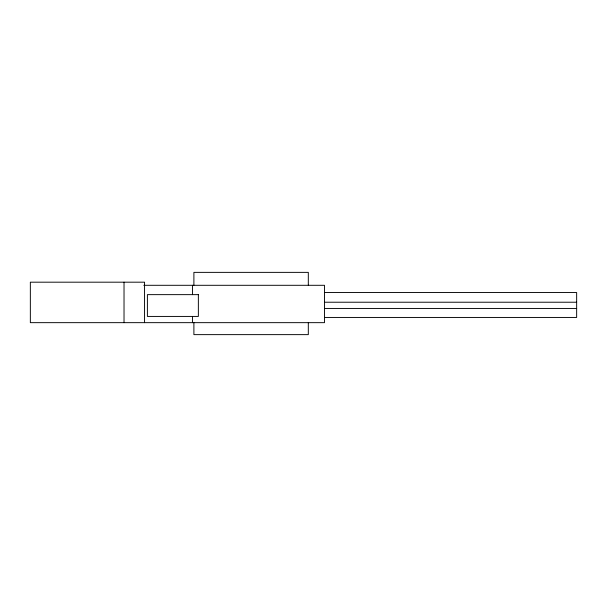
<?xml version="1.0" encoding="UTF-8"?>
<svg xmlns="http://www.w3.org/2000/svg" width="607" height="607" viewBox="0 0 607 607"><rect width="100%" height="100%" fill="white"/><g stroke="black" fill="none" stroke-linecap="round" stroke-linejoin="round"><path stroke-width="0.91" d="M143.783 285.298L324.495 285.298L324.495 322.658L30.35 322.658L30.35 282.187L144.557 282.187L144.557 322.658M324.495 292.544L576.65 292.544L576.65 317.446L324.495 317.446M324.495 302.225L576.65 302.225M324.495 308.447L576.65 308.447M308.31 285.169L308.31 272.368L193.891 272.368L193.891 285.169M308.31 322.749L308.31 334.632L193.891 334.632L193.891 322.749M192.487 285.298L192.487 294.638M192.487 316.429L192.487 322.658M124.025 282.187L124.025 322.658M198.36 294.638L147.395 294.638L147.395 316.429L198.36 316.429L198.36 294.638"/></g></svg>
